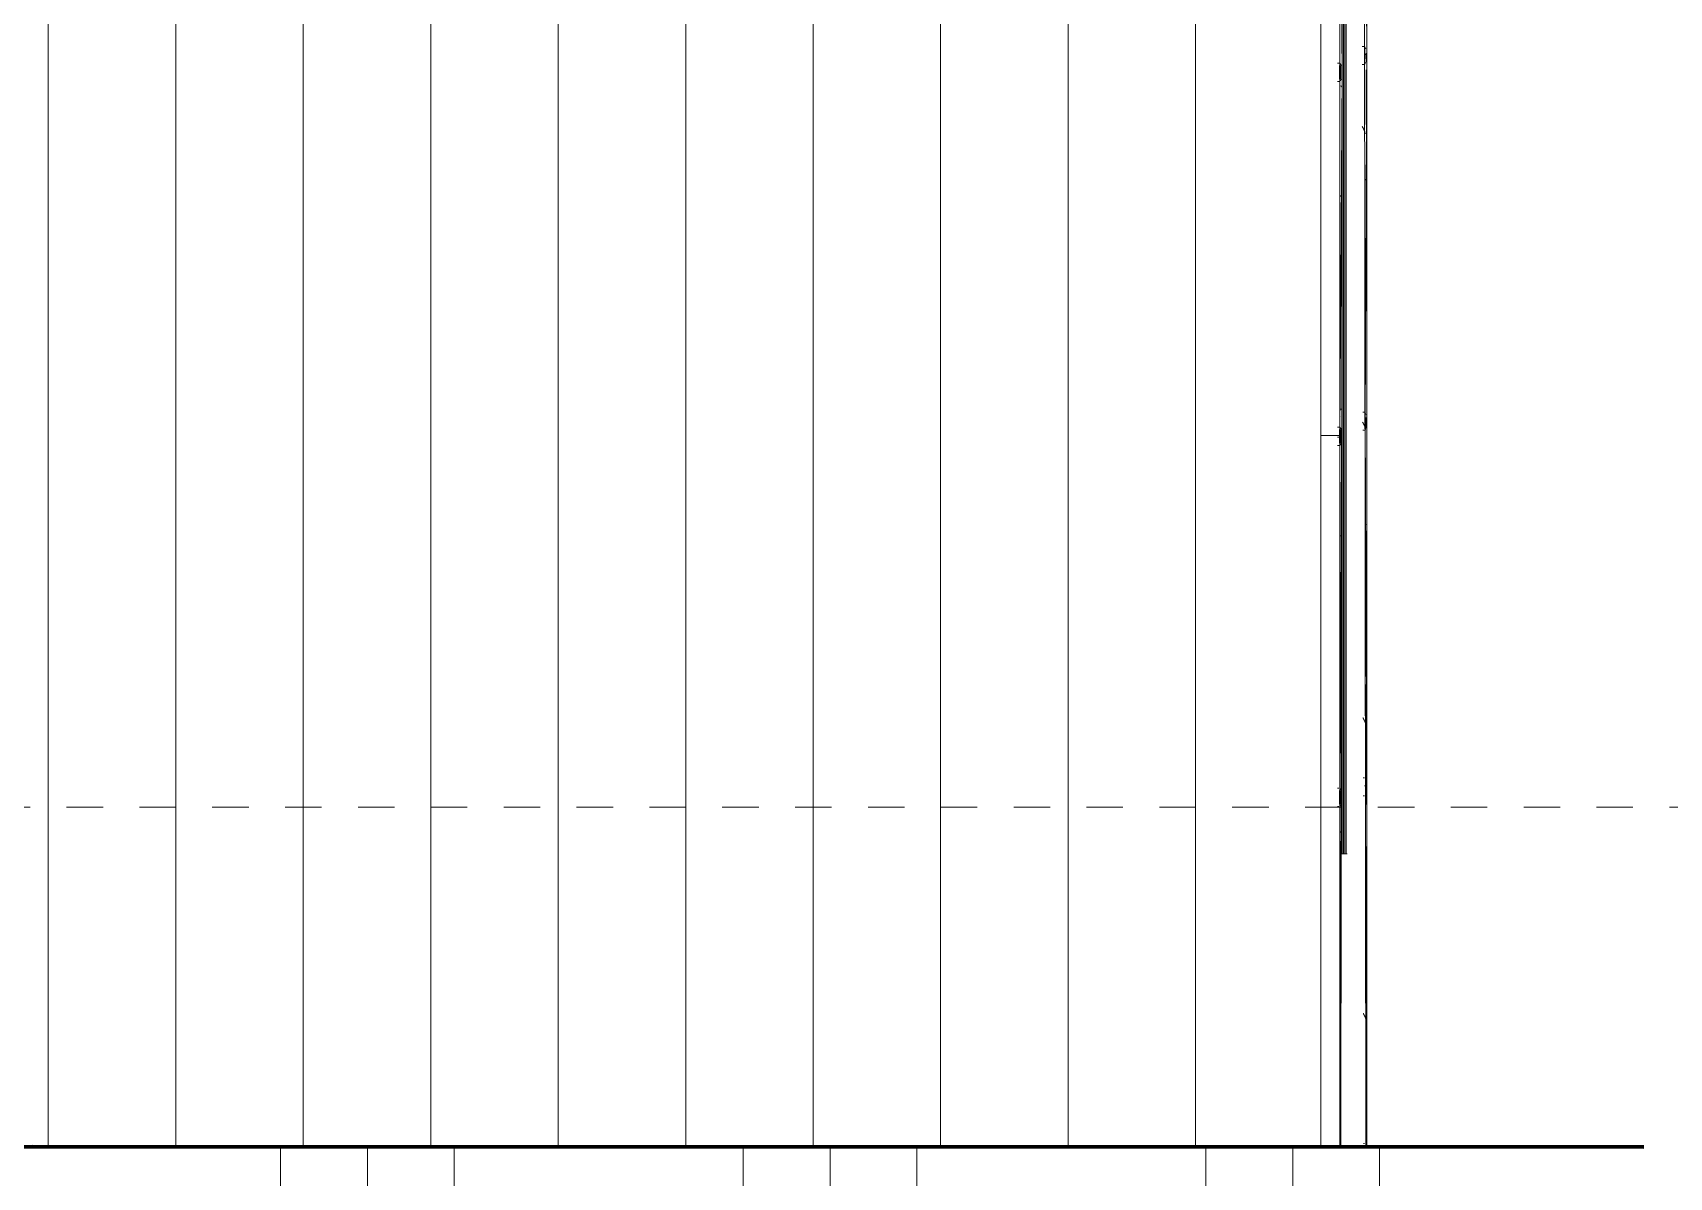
# Model space of a CAD drawing. Header units: metres. Extents: x 3 to 183, y -124 to 10.
# Drawn here: x 89.935 to 94.428, y 0.386 to 3.529 of the extents above; entities that cross this region are included whole.
import ezdxf

# ---------------------------------------------------------------- set-up
doc = ezdxf.new("R2010")
doc.units = ezdxf.units.M
doc.linetypes.add('Centre', pattern=[0.03175, 0.00635, -0.00475, 0.0159, -0.00475])
for name, color, linetype, lineweight in [('A-FLOR-LEVL', 7, 'Continuous', 9), ('A-GENM', 7, 'Continuous', 9), ('A-WALL-PATT', 7, 'Continuous', 9), ('C-TOPO', 7, 'Continuous', 9), ('I-WALL', 7, 'Continuous', 9)]:
    doc.layers.add(name, color=color, linetype=linetype, lineweight=lineweight)
pattern_1 = [(90, (-80.162, 0), (-0.00373, 2e-19), [])]

# ---------------------------------------------------------------- blocks, each defined once
blk = doc.blocks.new('YADRAN_LASQUEMAS_ARQ_MO_000_SITIO_rvt-2-Elevación 01')
at = {"layer": 'C-TOPO', "true_color": 0xaaaaaa}
h = blk.add_hatch(dxfattribs=at)
h.set_pattern_fill('FP_14', color=253, style=0, pattern_type=2)
h.set_pattern_definition([(0, (-92.979, 0), (0.635, 0.635), [0.635, -0.635]), (0, (-92.979, 0.2381), (0.635, 0.635), [0.635, -0.635]), (0, (-92.979, 0.47625), (0.635, 0.635), [0.635, -0.635]), (90, (-92.9, 0.5556), (-0.635, 0.635), [0.635, -0.635]), (90, (-92.661, 0.5556), (-0.635, 0.635), [0.635, -0.635]), (90, (-92.423, 0.5556), (-0.635, 0.635), [0.635, -0.635])])
h.paths.add_polyline_path([(-89.5906, -2.3606), (-89.5893, -2.3606), (-89.5893, 0.087), (-89.4755, 0.087), (-89.4755, -2.3606), (-89.2664, -2.3606), (-89.2664, 0.087), (-87.0184, 0.087), (-87.0184, -2.3606), (-79.4011, -2.3606), (-79.4011, 0.4698), (-83.824, 0.47), (-87.1437, 0.4631), (-88.9153, 0.4699), (-89.4755, 0.4672), (-89.5906, 0.4732), (-89.5906, -1.0573)])
at = {"layer": 'C-TOPO', "color": 253, "lineweight": 70, "true_color": 0xaaaaaa}
for p, q in [((-87.0184, 0.4626), (-83.824, 0.47)), ((-83.824, 0.47), (-79.4011, 0.4698))]:
    blk.add_line(p, q, dxfattribs=at)
at = {"layer": 'C-TOPO', "color": 253, "true_color": 0xaaaaaa}
blk.add_line((-79.4011, 0.4698), (-83.824, 0.47), dxfattribs=at)
blk = doc.blocks.new('FP_255-Elevación 01')
at = {"layer": 'A-GENM', "color": 8, "true_color": 0x808080}
blk.add_line((-80.2424, 1.4044), (-80.2385, 1.4044), dxfattribs=at)
at = {"layer": 'A-GENM', "color": 116, "true_color": 0x008040}
blk.add_line((-80.2316, 1.4107), (-80.2338, 1.4054), dxfattribs=at)
blk = doc.blocks.new('FP_256-Elevación 01')
at = {"layer": 'A-GENM', "color": 8, "true_color": 0x808080}
blk.add_line((-80.2385, 1.4544), (-80.2424, 1.4544), dxfattribs=at)
at = {"layer": 'A-GENM', "color": 116, "true_color": 0x008040}
blk.add_line((-80.2338, 1.4533), (-80.2316, 1.448), dxfattribs=at)
blk = doc.blocks.new('FP_257-Elevación 01')
at = {"layer": 'A-GENM', "color": 8, "true_color": 0x808080}
blk.add_line((-80.2424, 2.3958), (-80.2373, 2.3958), dxfattribs=at)
at = {"layer": 'A-GENM', "color": 116, "true_color": 0x008040}
blk.add_line((-80.2316, 2.4021), (-80.2338, 2.3968), dxfattribs=at)
blk = doc.blocks.new('FP_258-Elevación 01')
at = {"layer": 'A-GENM', "color": 8, "true_color": 0x808080}
blk.add_line((-80.2373, 2.4458), (-80.2424, 2.4458), dxfattribs=at)
at = {"layer": 'A-GENM', "color": 116, "true_color": 0x008040}
blk.add_line((-80.2338, 2.4447), (-80.2316, 2.4394), dxfattribs=at)
blk = doc.blocks.new('FP_259-Elevación 01')
at = {"layer": 'A-GENM', "color": 8, "true_color": 0x808080}
blk.add_line((-80.2424, 3.3955), (-80.2363, 3.3955), dxfattribs=at)
at = {"layer": 'A-GENM', "color": 116, "true_color": 0x008040}
blk.add_line((-80.2316, 3.4018), (-80.2338, 3.3965), dxfattribs=at)
blk = doc.blocks.new('FP_260-Elevación 01')
at = {"layer": 'A-GENM', "color": 8, "true_color": 0x808080}
blk.add_line((-80.2363, 3.4455), (-80.2424, 3.4455), dxfattribs=at)
at = {"layer": 'A-GENM', "color": 116, "true_color": 0x008040}
blk.add_line((-80.2338, 3.4444), (-80.2316, 3.4391), dxfattribs=at)
blk = doc.blocks.new('FP_261-Elevación 01')
at = {"layer": 'A-GENM', "color": 8, "true_color": 0x808080}
blk.add_line((-80.2357, 0.4698), (-80.232, 1.4294), dxfattribs=at)
blk = doc.blocks.new('FP_262-Elevación 01')
at = {"layer": 'A-GENM', "color": 116, "true_color": 0x008040}
for p, q in [((-80.2359, 1.3345), (-80.2339, 1.3343)), ((-80.2339, 1.3343), (-80.2316, 1.3325)), ((-80.2352, 1.0059), (-80.2329, 1.0041)), ((-80.2359, 0.677), (-80.2342, 0.6757))]:
    blk.add_line(p, q, dxfattribs=at)
blk = doc.blocks.new('FP_263-Elevación 01')
at = {"layer": 'A-GENM', "color": 8, "true_color": 0x808080}
blk.add_line((-80.232, 1.4294), (-80.2359, 2.4189), dxfattribs=at)
blk = doc.blocks.new('FP_264-Elevación 01')
at = {"layer": 'A-GENM', "color": 116, "true_color": 0x008040}
for p, q in [((-80.2346, 2.2944), (-80.2359, 2.2935)), ((-80.2333, 1.966), (-80.2356, 1.9642)), ((-80.2343, 1.6358), (-80.2359, 1.6356)), ((-80.232, 1.6375), (-80.2343, 1.6358))]:
    blk.add_line(p, q, dxfattribs=at)
blk = doc.blocks.new('FP_265-Elevación 01')
at = {"layer": 'A-GENM', "color": 8, "true_color": 0x808080}
blk.add_line((-80.2359, 2.4189), (-80.2296, 3.4203), dxfattribs=at)
blk = doc.blocks.new('FP_266-Elevación 01')
at = {"layer": 'A-GENM', "color": 116, "true_color": 0x008040}
for p, q in [((-80.2359, 3.3831), (-80.2314, 3.3822)), ((-80.2314, 3.3822), (-80.2291, 3.3795)), ((-80.2358, 3.0813), (-80.2333, 3.0808)), ((-80.2333, 3.0808), (-80.231, 3.0781)), ((-80.2352, 2.7794), (-80.2329, 2.7767)), ((-80.236, 2.4767), (-80.2348, 2.4753))]:
    blk.add_line(p, q, dxfattribs=at)
blk = doc.blocks.new('FP_267-Elevación 01')
at = {"layer": 'A-GENM', "color": 8, "true_color": 0x808080}
blk.add_line((-80.2296, 3.4203), (-80.2359, 4.4551), dxfattribs=at)
blk = doc.blocks.new('FP_291-Elevación 01')
at = {"layer": 'A-GENM', "color": 8, "true_color": 0x808080}
blk.add_line((-80.2359, 0.4698), (-80.2359, 4.4457), dxfattribs=at)
blk = doc.blocks.new('FP_292-Elevación 01')
at = {"layer": 'A-GENM', "color": 116, "true_color": 0x008040}
for p, q in [((-80.2314, 3.1922), (-80.2301, 3.1921)), ((-80.2301, 3.1921), (-80.2294, 3.192)), ((-80.2294, 3.192), (-80.2291, 3.1919)), ((-80.2333, 2.8438), (-80.2318, 2.8438)), ((-80.2318, 2.8438), (-80.2306, 2.8437)), ((-80.2306, 2.8437), (-80.2298, 2.8436)), ((-80.2298, 2.8436), (-80.2295, 2.8435)), ((-80.2354, 2.4955), (-80.2338, 2.4955)), ((-80.2338, 2.4955), (-80.2322, 2.4954)), ((-80.2322, 2.4954), (-80.231, 2.4954)), ((-80.231, 2.4954), (-80.2302, 2.4952)), ((-80.2302, 2.4952), (-80.2299, 2.4951)), ((-80.2342, 2.1471), (-80.2326, 2.1471)), ((-80.2326, 2.1471), (-80.2314, 2.147)), ((-80.2314, 2.147), (-80.2306, 2.1469)), ((-80.2306, 2.1469), (-80.2303, 2.1468)), ((-80.233, 1.7987), (-80.2318, 1.7986)), ((-80.2318, 1.7986), (-80.231, 1.7985)), ((-80.231, 1.7985), (-80.2308, 1.7984)), ((-80.2322, 1.4502), (-80.2315, 1.4501)), ((-80.2315, 1.4501), (-80.2312, 1.45)), ((-80.2339, 1.102), (-80.2327, 1.1019)), ((-80.2327, 1.1019), (-80.2319, 1.1018)), ((-80.2319, 1.1018), (-80.2316, 1.1016)), ((-80.2343, 0.7536), (-80.2331, 0.7535)), ((-80.2331, 0.7535), (-80.2323, 0.7534)), ((-80.2323, 0.7534), (-80.232, 0.7533))]:
    blk.add_line(p, q, dxfattribs=at)
blk = doc.blocks.new('FP_293-Elevación 01')
at = {"layer": 'A-GENM', "color": 8, "true_color": 0x808080}
blk.add_line((-80.2331, 0.4698), (-80.2282, 4.5475), dxfattribs=at)
blk = doc.blocks.new('FP_299-Elevación 01')
at = {"layer": 'A-GENM', "color": 8, "true_color": 0x808080}
blk.add_line((-80.1683, 0.4789), (-80.1707, 0.4789), dxfattribs=at)
blk = doc.blocks.new('FP_300-Elevación 01')
at = {"layer": 'A-GENM', "color": 8, "true_color": 0x808080}
blk.add_line((-80.1718, 1.4331), (-80.1683, 1.4331), dxfattribs=at)
blk = doc.blocks.new('FP_301-Elevación 01')
at = {"layer": 'A-GENM', "color": 8, "true_color": 0x808080}
blk.add_line((-80.1683, 1.4831), (-80.1718, 1.4831), dxfattribs=at)
blk = doc.blocks.new('FP_302-Elevación 01')
at = {"layer": 'A-GENM', "color": 8, "true_color": 0x808080}
blk.add_line((-80.1729, 2.4373), (-80.1683, 2.4373), dxfattribs=at)
at = {"layer": 'A-GENM', "color": 116, "true_color": 0x008040}
blk.add_line((-80.1645, 2.4437), (-80.1662, 2.4396), dxfattribs=at)
blk = doc.blocks.new('FP_303-Elevación 01')
at = {"layer": 'A-GENM', "color": 8, "true_color": 0x808080}
blk.add_line((-80.1683, 2.4873), (-80.1729, 2.4873), dxfattribs=at)
at = {"layer": 'A-GENM', "color": 116, "true_color": 0x008040}
blk.add_line((-80.1662, 2.4851), (-80.1645, 2.481), dxfattribs=at)
blk = doc.blocks.new('FP_304-Elevación 01')
at = {"layer": 'A-GENM', "color": 8, "true_color": 0x808080}
blk.add_line((-80.174, 3.4416), (-80.1683, 3.4416), dxfattribs=at)
at = {"layer": 'A-GENM', "color": 116, "true_color": 0x008040}
blk.add_line((-80.1645, 3.4479), (-80.1667, 3.4426), dxfattribs=at)
blk = doc.blocks.new('FP_305-Elevación 01')
at = {"layer": 'A-GENM', "color": 8, "true_color": 0x808080}
blk.add_line((-80.1683, 3.4916), (-80.174, 3.4916), dxfattribs=at)
at = {"layer": 'A-GENM', "color": 116, "true_color": 0x008040}
blk.add_line((-80.1667, 3.4905), (-80.1645, 3.4852), dxfattribs=at)
blk = doc.blocks.new('FP_311-Elevación 01')
at = {"layer": 'A-GENM', "color": 8, "true_color": 0x808080}
blk.add_line((-80.1617, 3.4684), (-80.1686, 4.4644), dxfattribs=at)
blk = doc.blocks.new('FP_312-Elevación 01')
at = {"layer": 'A-GENM', "color": 116, "true_color": 0x008040}
for p, q in [((-80.1619, 3.4476), (-80.1613, 3.4471)), ((-80.1613, 3.4471), (-80.1611, 3.4465)), ((-80.1669, 3.126), (-80.1654, 3.1257)), ((-80.1654, 3.1257), (-80.1642, 3.1254)), ((-80.1642, 3.1254), (-80.1633, 3.1249)), ((-80.1633, 3.1249), (-80.1628, 3.1244)), ((-80.1628, 3.1244), (-80.1626, 3.1238)), ((-80.1657, 2.8027), (-80.1648, 2.8022)), ((-80.1648, 2.8022), (-80.1642, 2.8017)), ((-80.1642, 2.8017), (-80.164, 2.8011)), ((-80.1663, 2.4795), (-80.1657, 2.479)), ((-80.1657, 2.479), (-80.1655, 2.4784))]:
    blk.add_line(p, q, dxfattribs=at)
blk = doc.blocks.new('FP_313-Elevación 01')
at = {"layer": 'A-GENM', "color": 8, "true_color": 0x808080}
blk.add_line((-80.1663, 2.4623), (-80.1617, 3.4684), dxfattribs=at)
blk = doc.blocks.new('FP_314-Elevación 01')
at = {"layer": 'A-GENM', "color": 116, "true_color": 0x008040}
for p, q in [((-80.1654, 2.1785), (-80.1658, 2.1783)), ((-80.1651, 2.1786), (-80.1654, 2.1785)), ((-80.1648, 2.1787), (-80.1651, 2.1786)), ((-80.1646, 2.1789), (-80.1648, 2.1787)), ((-80.1644, 2.1791), (-80.1646, 2.1789)), ((-80.1643, 2.1792), (-80.1644, 2.1791)), ((-80.1643, 2.1794), (-80.1643, 2.1792)), ((-80.1653, 1.8509), (-80.1658, 1.8508)), ((-80.1648, 1.851), (-80.1653, 1.8509)), ((-80.1644, 1.8511), (-80.1648, 1.851)), ((-80.164, 1.8512), (-80.1644, 1.8511)), ((-80.1636, 1.8514), (-80.164, 1.8512)), ((-80.1633, 1.8515), (-80.1636, 1.8514)), ((-80.1631, 1.8517), (-80.1633, 1.8515)), ((-80.1629, 1.8519), (-80.1631, 1.8517)), ((-80.1628, 1.852), (-80.1629, 1.8519)), ((-80.1628, 1.8522), (-80.1628, 1.852)), ((-80.1649, 1.5236), (-80.1655, 1.5235)), ((-80.1644, 1.5236), (-80.1649, 1.5236)), ((-80.1638, 1.5237), (-80.1644, 1.5236)), ((-80.1633, 1.5238), (-80.1638, 1.5237)), ((-80.1629, 1.5239), (-80.1633, 1.5238)), ((-80.1625, 1.524), (-80.1629, 1.5239)), ((-80.1621, 1.5242), (-80.1625, 1.524)), ((-80.1618, 1.5243), (-80.1621, 1.5242)), ((-80.1616, 1.5245), (-80.1618, 1.5243)), ((-80.1614, 1.5246), (-80.1616, 1.5245)), ((-80.1613, 1.5248), (-80.1614, 1.5246)), ((-80.1613, 1.525), (-80.1613, 1.5248))]:
    blk.add_line(p, q, dxfattribs=at)
blk = doc.blocks.new('FP_315-Elevación 01')
at = {"layer": 'A-GENM', "color": 8, "true_color": 0x808080}
blk.add_line((-80.1617, 1.4599), (-80.1663, 2.4623), dxfattribs=at)
blk = doc.blocks.new('FP_316-Elevación 01')
at = {"layer": 'A-GENM', "color": 116, "true_color": 0x008040}
for p, q in [((-80.1649, 1.252), (-80.1647, 1.2521)), ((-80.1647, 1.2521), (-80.1645, 1.2522)), ((-80.1645, 1.2522), (-80.1643, 1.2523)), ((-80.1643, 1.2523), (-80.1641, 1.2524)), ((-80.1641, 1.2524), (-80.1639, 1.2525)), ((-80.1639, 1.2525), (-80.1637, 1.2526)), ((-80.1637, 1.2526), (-80.1635, 1.2527)), ((-80.1635, 1.2527), (-80.1634, 1.2527)), ((-80.1634, 1.2527), (-80.1632, 1.2528)), ((-80.1632, 1.2528), (-80.163, 1.2529)), ((-80.163, 1.2529), (-80.1629, 1.253)), ((-80.1629, 1.253), (-80.1627, 1.2531)), ((-80.1627, 1.2531), (-80.1626, 1.2531)), ((-80.1626, 1.2531), (-80.1625, 1.2532)), ((-80.1625, 1.2532), (-80.1623, 1.2533)), ((-80.1623, 1.2533), (-80.1622, 1.2534)), ((-80.1622, 1.2534), (-80.1621, 1.2534)), ((-80.1621, 1.2534), (-80.162, 1.2535)), ((-80.162, 1.2535), (-80.1619, 1.2536)), ((-80.1619, 1.2536), (-80.1618, 1.2537)), ((-80.1618, 1.2537), (-80.1617, 1.2538)), ((-80.1618, 1.2537), (-80.1618, 1.2537)), ((-80.1617, 1.2538), (-80.1616, 1.2539)), ((-80.1616, 1.2539), (-80.1615, 1.254)), ((-80.1616, 1.2539), (-80.1616, 1.2539)), ((-80.1615, 1.2542), (-80.1615, 1.2543)), ((-80.1615, 1.2541), (-80.1615, 1.2542)), ((-80.1615, 1.254), (-80.1615, 1.2541)), ((-80.1615, 1.2541), (-80.1615, 1.2541)), ((-80.1645, 0.8565), (-80.1643, 0.8566)), ((-80.1643, 0.8566), (-80.1641, 0.8567)), ((-80.1641, 0.8567), (-80.164, 0.8568)), ((-80.164, 0.8568), (-80.1638, 0.8568)), ((-80.1638, 0.8568), (-80.1637, 0.8569)), ((-80.1637, 0.8569), (-80.1635, 0.857)), ((-80.1635, 0.857), (-80.1634, 0.8571)), ((-80.1634, 0.8571), (-80.1633, 0.8572)), ((-80.1633, 0.8572), (-80.1632, 0.8572)), ((-80.1632, 0.8572), (-80.1631, 0.8573)), ((-80.1631, 0.8573), (-80.163, 0.8574)), ((-80.163, 0.8574), (-80.1629, 0.8574)), ((-80.1629, 0.8574), (-80.1628, 0.8575)), ((-80.1628, 0.8575), (-80.1627, 0.8576)), ((-80.1627, 0.8576), (-80.1626, 0.8577)), ((-80.1626, 0.8577), (-80.1625, 0.8578)), ((-80.1626, 0.8577), (-80.1626, 0.8577)), ((-80.1625, 0.8578), (-80.1625, 0.8579)), ((-80.1625, 0.8579), (-80.1624, 0.8579)), ((-80.1624, 0.858), (-80.1624, 0.8581)), ((-80.1624, 0.8581), (-80.1624, 0.8581)), ((-80.1624, 0.8579), (-80.1624, 0.858))]:
    blk.add_line(p, q, dxfattribs=at)
blk = doc.blocks.new('FP_317-Elevación 01')
at = {"layer": 'A-GENM', "color": 8, "true_color": 0x808080}
blk.add_line((-80.1641, 0.4698), (-80.1617, 1.4599), dxfattribs=at)
blk = doc.blocks.new('FP_318-Elevación 01')
at = {"layer": 'A-GENM', "color": 8, "true_color": 0x808080}
blk.add_line((-80.1641, 0.4698), (-80.1696, 5.3476), dxfattribs=at)
blk = doc.blocks.new('FP_319-Elevación 01')
at = {"layer": 'A-GENM', "color": 116, "true_color": 0x008040}
for p, q in [((-80.174, 3.2711), (-80.1741, 3.2714)), ((-80.1738, 3.2709), (-80.174, 3.2711)), ((-80.1737, 3.2706), (-80.1738, 3.2709)), ((-80.1735, 3.2704), (-80.1737, 3.2706)), ((-80.1734, 3.2701), (-80.1735, 3.2704)), ((-80.1732, 3.2699), (-80.1734, 3.2701)), ((-80.1731, 3.2696), (-80.1732, 3.2699)), ((-80.173, 3.2693), (-80.1731, 3.2696)), ((-80.1728, 3.2691), (-80.173, 3.2693)), ((-80.1727, 3.2688), (-80.1728, 3.2691)), ((-80.1725, 3.2686), (-80.1727, 3.2688)), ((-80.1724, 3.2683), (-80.1725, 3.2686)), ((-80.1722, 3.2681), (-80.1724, 3.2683)), ((-80.1721, 3.2678), (-80.1722, 3.2681)), ((-80.172, 3.2676), (-80.1721, 3.2678)), ((-80.1718, 3.2673), (-80.172, 3.2676)), ((-80.1717, 3.2671), (-80.1718, 3.2673)), ((-80.1716, 3.2668), (-80.1717, 3.2671)), ((-80.1714, 3.2666), (-80.1716, 3.2668)), ((-80.1713, 3.2663), (-80.1714, 3.2666)), ((-80.1711, 3.2661), (-80.1713, 3.2663)), ((-80.171, 3.2658), (-80.1711, 3.2661)), ((-80.1709, 3.2656), (-80.171, 3.2658)), ((-80.1708, 3.2653), (-80.1709, 3.2656)), ((-80.1706, 3.2651), (-80.1708, 3.2653)), ((-80.1705, 3.2648), (-80.1706, 3.2651)), ((-80.1704, 3.2646), (-80.1705, 3.2648)), ((-80.1702, 3.2643), (-80.1704, 3.2646)), ((-80.1701, 3.2641), (-80.1702, 3.2643)), ((-80.17, 3.2638), (-80.1701, 3.2641)), ((-80.1699, 3.2636), (-80.17, 3.2638)), ((-80.1698, 3.2634), (-80.1699, 3.2636)), ((-80.1696, 3.2631), (-80.1698, 3.2634)), ((-80.1695, 3.2629), (-80.1696, 3.2631)), ((-80.1694, 3.2626), (-80.1695, 3.2629)), ((-80.1693, 3.2624), (-80.1694, 3.2626)), ((-80.1692, 3.2621), (-80.1693, 3.2624)), ((-80.1691, 3.2619), (-80.1692, 3.2621)), ((-80.169, 3.2616), (-80.1691, 3.2619)), ((-80.1689, 3.2614), (-80.169, 3.2616)), ((-80.1688, 3.2611), (-80.1689, 3.2614)), ((-80.1686, 3.2609), (-80.1688, 3.2611)), ((-80.1686, 3.2607), (-80.1686, 3.2609)), ((-80.1685, 3.2604), (-80.1686, 3.2607)), ((-80.1684, 3.2602), (-80.1685, 3.2604)), ((-80.1683, 3.2599), (-80.1684, 3.2602)), ((-80.1682, 3.2597), (-80.1683, 3.2599)), ((-80.1681, 3.2594), (-80.1682, 3.2597)), ((-80.168, 3.2592), (-80.1681, 3.2594)), ((-80.1679, 3.2589), (-80.168, 3.2592)), ((-80.1678, 3.2587), (-80.1679, 3.2589)), ((-80.1677, 3.2585), (-80.1678, 3.2587)), ((-80.1677, 3.2582), (-80.1677, 3.2585)), ((-80.1676, 3.258), (-80.1677, 3.2582)), ((-80.1675, 3.2577), (-80.1676, 3.258)), ((-80.1674, 3.2575), (-80.1675, 3.2577)), ((-80.1674, 3.2572), (-80.1674, 3.2575)), ((-80.1673, 3.257), (-80.1674, 3.2572)), ((-80.1672, 3.2568), (-80.1673, 3.257)), ((-80.1672, 3.2565), (-80.1672, 3.2568)), ((-80.1671, 3.2563), (-80.1672, 3.2565)), ((-80.1671, 3.256), (-80.1671, 3.2563)), ((-80.167, 3.2558), (-80.1671, 3.256)), ((-80.167, 3.2556), (-80.167, 3.2558)), ((-80.1669, 3.2553), (-80.167, 3.2556)), ((-80.1669, 3.2551), (-80.1669, 3.2553)), ((-80.1668, 3.2548), (-80.1669, 3.2551)), ((-80.1668, 3.2546), (-80.1668, 3.2548)), ((-80.1667, 3.2544), (-80.1668, 3.2546)), ((-80.1667, 3.2541), (-80.1667, 3.2544)), ((-80.1667, 3.2539), (-80.1667, 3.2541)), ((-80.1666, 3.2536), (-80.1667, 3.2539)), ((-80.1666, 3.2534), (-80.1666, 3.2536)), ((-80.1666, 3.2532), (-80.1666, 3.2534)), ((-80.1666, 3.2529), (-80.1666, 3.2532)), ((-80.1665, 3.2527), (-80.1666, 3.2529)), ((-80.1665, 3.2524), (-80.1665, 3.2527)), ((-80.1665, 3.2522), (-80.1665, 3.2524)), ((-80.1665, 3.2519), (-80.1665, 3.2522)), ((-80.1665, 3.2517), (-80.1665, 3.2519)), ((-80.1665, 3.2515), (-80.1665, 3.2517)), ((-80.1665, 3.2512), (-80.1665, 3.2515)), ((-80.1731, 2.4593), (-80.1732, 2.4595)), ((-80.1729, 2.459), (-80.1731, 2.4593)), ((-80.1728, 2.4588), (-80.1729, 2.459)), ((-80.1726, 2.4585), (-80.1728, 2.4588)), ((-80.1725, 2.4583), (-80.1726, 2.4585)), ((-80.1723, 2.458), (-80.1725, 2.4583)), ((-80.1722, 2.4577), (-80.1723, 2.458)), ((-80.172, 2.4575), (-80.1722, 2.4577)), ((-80.1719, 2.4572), (-80.172, 2.4575)), ((-80.1718, 2.457), (-80.1719, 2.4572)), ((-80.1716, 2.4567), (-80.1718, 2.457)), ((-80.1715, 2.4565), (-80.1716, 2.4567)), ((-80.1713, 2.4562), (-80.1715, 2.4565)), ((-80.1712, 2.456), (-80.1713, 2.4562)), ((-80.1711, 2.4557), (-80.1712, 2.456)), ((-80.1709, 2.4555), (-80.1711, 2.4557)), ((-80.1708, 2.4552), (-80.1709, 2.4555)), ((-80.1706, 2.455), (-80.1708, 2.4552)), ((-80.1705, 2.4547), (-80.1706, 2.455)), ((-80.1704, 2.4545), (-80.1705, 2.4547)), ((-80.1702, 2.4542), (-80.1704, 2.4545)), ((-80.1701, 2.454), (-80.1702, 2.4542)), ((-80.17, 2.4537), (-80.1701, 2.454)), ((-80.1698, 2.4535), (-80.17, 2.4537)), ((-80.1697, 2.4532), (-80.1698, 2.4535)), ((-80.1696, 2.453), (-80.1697, 2.4532)), ((-80.1695, 2.4527), (-80.1696, 2.453)), ((-80.1693, 2.4525), (-80.1695, 2.4527)), ((-80.1692, 2.4522), (-80.1693, 2.4525)), ((-80.1691, 2.452), (-80.1692, 2.4522)), ((-80.169, 2.4517), (-80.1691, 2.452)), ((-80.1688, 2.4515), (-80.169, 2.4517)), ((-80.1687, 2.4513), (-80.1688, 2.4515)), ((-80.1686, 2.451), (-80.1687, 2.4513)), ((-80.1685, 2.4508), (-80.1686, 2.451)), ((-80.1684, 2.4505), (-80.1685, 2.4508)), ((-80.1683, 2.4503), (-80.1684, 2.4505)), ((-80.1682, 2.45), (-80.1683, 2.4503)), ((-80.1681, 2.4498), (-80.1682, 2.45)), ((-80.1679, 2.4495), (-80.1681, 2.4498)), ((-80.1678, 2.4493), (-80.1679, 2.4495)), ((-80.1677, 2.449), (-80.1678, 2.4493)), ((-80.1676, 2.4488), (-80.1677, 2.449)), ((-80.1675, 2.4486), (-80.1676, 2.4488)), ((-80.1674, 2.4483), (-80.1675, 2.4486)), ((-80.1674, 2.4481), (-80.1674, 2.4483)), ((-80.1673, 2.4478), (-80.1674, 2.4481)), ((-80.1672, 2.4476), (-80.1673, 2.4478)), ((-80.1671, 2.4473), (-80.1672, 2.4476)), ((-80.167, 2.4471), (-80.1671, 2.4473)), ((-80.1669, 2.4469), (-80.167, 2.4471)), ((-80.1668, 2.4466), (-80.1669, 2.4469)), ((-80.1668, 2.4464), (-80.1668, 2.4466)), ((-80.1667, 2.4461), (-80.1668, 2.4464)), ((-80.1666, 2.4459), (-80.1667, 2.4461)), ((-80.1665, 2.4456), (-80.1666, 2.4459)), ((-80.1665, 2.4454), (-80.1665, 2.4456)), ((-80.1664, 2.4452), (-80.1665, 2.4454)), ((-80.1663, 2.4449), (-80.1664, 2.4452)), ((-80.1663, 2.4447), (-80.1663, 2.4449)), ((-80.1662, 2.4444), (-80.1663, 2.4447)), ((-80.1662, 2.4442), (-80.1662, 2.4444)), ((-80.1661, 2.4439), (-80.1662, 2.4442)), ((-80.166, 2.4437), (-80.1661, 2.4439)), ((-80.166, 2.4435), (-80.166, 2.4437)), ((-80.166, 2.4432), (-80.166, 2.4435)), ((-80.1659, 2.443), (-80.166, 2.4432)), ((-80.1659, 2.4427), (-80.1659, 2.443)), ((-80.1658, 2.4425), (-80.1659, 2.4427)), ((-80.1658, 2.4423), (-80.1658, 2.4425)), ((-80.1658, 2.442), (-80.1658, 2.4423)), ((-80.1657, 2.4418), (-80.1658, 2.442)), ((-80.1657, 2.4415), (-80.1657, 2.4418)), ((-80.1657, 2.4413), (-80.1657, 2.4415)), ((-80.1657, 2.4411), (-80.1657, 2.4413)), ((-80.1656, 2.4408), (-80.1657, 2.4411)), ((-80.1656, 2.4406), (-80.1656, 2.4408)), ((-80.1656, 2.4403), (-80.1656, 2.4406)), ((-80.1656, 2.4401), (-80.1656, 2.4403)), ((-80.1656, 2.4399), (-80.1656, 2.4401)), ((-80.1656, 2.4396), (-80.1656, 2.4399)), ((-80.1656, 2.4394), (-80.1656, 2.4396)), ((-80.1721, 1.6474), (-80.1723, 1.6477)), ((-80.172, 1.6472), (-80.1721, 1.6474)), ((-80.1719, 1.6469), (-80.172, 1.6472)), ((-80.1717, 1.6467), (-80.1719, 1.6469)), ((-80.1716, 1.6464), (-80.1717, 1.6467)), ((-80.1714, 1.6461), (-80.1716, 1.6464)), ((-80.1713, 1.6459), (-80.1714, 1.6461)), ((-80.1711, 1.6456), (-80.1713, 1.6459)), ((-80.171, 1.6454), (-80.1711, 1.6456)), ((-80.1709, 1.6451), (-80.171, 1.6454)), ((-80.1707, 1.6449), (-80.1709, 1.6451)), ((-80.1706, 1.6446), (-80.1707, 1.6449)), ((-80.1704, 1.6444), (-80.1706, 1.6446)), ((-80.1703, 1.6441), (-80.1704, 1.6444)), ((-80.1701, 1.6439), (-80.1703, 1.6441)), ((-80.17, 1.6436), (-80.1701, 1.6439)), ((-80.1699, 1.6434), (-80.17, 1.6436)), ((-80.1697, 1.6431), (-80.1699, 1.6434)), ((-80.1696, 1.6429), (-80.1697, 1.6431)), ((-80.1695, 1.6426), (-80.1696, 1.6429)), ((-80.1693, 1.6424), (-80.1695, 1.6426)), ((-80.1692, 1.6421), (-80.1693, 1.6424)), ((-80.1691, 1.6419), (-80.1692, 1.6421)), ((-80.1689, 1.6416), (-80.1691, 1.6419)), ((-80.1688, 1.6414), (-80.1689, 1.6416)), ((-80.1687, 1.6411), (-80.1688, 1.6414)), ((-80.1686, 1.6409), (-80.1687, 1.6411)), ((-80.1684, 1.6406), (-80.1686, 1.6409)), ((-80.1683, 1.6404), (-80.1684, 1.6406)), ((-80.1682, 1.6401), (-80.1683, 1.6404)), ((-80.1681, 1.6399), (-80.1682, 1.6401)), ((-80.1679, 1.6396), (-80.1681, 1.6399)), ((-80.1678, 1.6394), (-80.1679, 1.6396)), ((-80.1677, 1.6392), (-80.1678, 1.6394)), ((-80.1676, 1.6389), (-80.1677, 1.6392)), ((-80.1675, 1.6387), (-80.1676, 1.6389)), ((-80.1674, 1.6384), (-80.1675, 1.6387)), ((-80.1673, 1.6382), (-80.1674, 1.6384)), ((-80.1671, 1.6379), (-80.1673, 1.6382)), ((-80.167, 1.6377), (-80.1671, 1.6379)), ((-80.1669, 1.6374), (-80.167, 1.6377)), ((-80.1668, 1.6372), (-80.1669, 1.6374)), ((-80.1667, 1.6369), (-80.1668, 1.6372)), ((-80.1666, 1.6367), (-80.1667, 1.6369)), ((-80.1665, 1.6365), (-80.1666, 1.6367)), ((-80.1664, 1.6362), (-80.1665, 1.6365)), ((-80.1663, 1.636), (-80.1664, 1.6362)), ((-80.1663, 1.6357), (-80.1663, 1.636)), ((-80.1662, 1.6355), (-80.1663, 1.6357)), ((-80.1661, 1.6352), (-80.1662, 1.6355)), ((-80.166, 1.635), (-80.1661, 1.6352)), ((-80.1659, 1.6348), (-80.166, 1.635)), ((-80.1658, 1.6345), (-80.1659, 1.6348)), ((-80.1658, 1.6343), (-80.1658, 1.6345)), ((-80.1657, 1.634), (-80.1658, 1.6343)), ((-80.1656, 1.6338), (-80.1657, 1.634)), ((-80.1656, 1.6335), (-80.1656, 1.6338)), ((-80.1655, 1.6333), (-80.1656, 1.6335)), ((-80.1654, 1.6331), (-80.1655, 1.6333)), ((-80.1654, 1.6328), (-80.1654, 1.6331)), ((-80.1653, 1.6326), (-80.1654, 1.6328)), ((-80.1652, 1.6323), (-80.1653, 1.6326)), ((-80.1652, 1.6321), (-80.1652, 1.6323)), ((-80.1651, 1.6319), (-80.1652, 1.6321)), ((-80.1651, 1.6316), (-80.1651, 1.6319)), ((-80.165, 1.6314), (-80.1651, 1.6316)), ((-80.165, 1.6311), (-80.165, 1.6314)), ((-80.165, 1.6309), (-80.165, 1.6311)), ((-80.1649, 1.6307), (-80.165, 1.6309)), ((-80.1649, 1.6304), (-80.1649, 1.6307)), ((-80.1648, 1.6302), (-80.1649, 1.6304)), ((-80.1648, 1.6299), (-80.1648, 1.6302)), ((-80.1648, 1.6297), (-80.1648, 1.6299)), ((-80.1648, 1.6294), (-80.1648, 1.6297)), ((-80.1647, 1.6292), (-80.1648, 1.6294)), ((-80.1647, 1.629), (-80.1647, 1.6292)), ((-80.1647, 1.6287), (-80.1647, 1.629)), ((-80.1647, 1.6285), (-80.1647, 1.6287)), ((-80.1647, 1.6282), (-80.1647, 1.6285)), ((-80.1647, 1.628), (-80.1647, 1.6282)), ((-80.1647, 1.6278), (-80.1647, 1.628)), ((-80.1647, 1.6275), (-80.1647, 1.6278)), ((-80.1712, 0.8356), (-80.1714, 0.8358)), ((-80.1711, 0.8353), (-80.1712, 0.8356)), ((-80.1709, 0.8351), (-80.1711, 0.8353)), ((-80.1708, 0.8348), (-80.1709, 0.8351)), ((-80.1707, 0.8346), (-80.1708, 0.8348)), ((-80.1705, 0.8343), (-80.1707, 0.8346)), ((-80.1704, 0.834), (-80.1705, 0.8343)), ((-80.1702, 0.8338), (-80.1704, 0.834)), ((-80.1701, 0.8335), (-80.1702, 0.8338)), ((-80.1699, 0.8333), (-80.1701, 0.8335)), ((-80.1698, 0.833), (-80.1699, 0.8333)), ((-80.1697, 0.8328), (-80.1698, 0.833)), ((-80.1695, 0.8325), (-80.1697, 0.8328)), ((-80.1694, 0.8323), (-80.1695, 0.8325)), ((-80.1692, 0.832), (-80.1694, 0.8323)), ((-80.1691, 0.8318), (-80.1692, 0.832)), ((-80.169, 0.8315), (-80.1691, 0.8318)), ((-80.1688, 0.8313), (-80.169, 0.8315)), ((-80.1687, 0.831), (-80.1688, 0.8313)), ((-80.1686, 0.8308), (-80.1687, 0.831)), ((-80.1684, 0.8305), (-80.1686, 0.8308)), ((-80.1683, 0.8303), (-80.1684, 0.8305)), ((-80.1682, 0.83), (-80.1683, 0.8303)), ((-80.168, 0.8298), (-80.1682, 0.83)), ((-80.1679, 0.8295), (-80.168, 0.8298)), ((-80.1678, 0.8293), (-80.1679, 0.8295)), ((-80.1676, 0.829), (-80.1678, 0.8293)), ((-80.1675, 0.8288), (-80.1676, 0.829)), ((-80.1674, 0.8285), (-80.1675, 0.8288)), ((-80.1673, 0.8283), (-80.1674, 0.8285)), ((-80.1671, 0.828), (-80.1673, 0.8283)), ((-80.167, 0.8278), (-80.1671, 0.828)), ((-80.1669, 0.8276), (-80.167, 0.8278)), ((-80.1668, 0.8273), (-80.1669, 0.8276)), ((-80.1667, 0.8271), (-80.1668, 0.8273)), ((-80.1666, 0.8268), (-80.1667, 0.8271)), ((-80.1665, 0.8266), (-80.1666, 0.8268)), ((-80.1663, 0.8263), (-80.1665, 0.8266)), ((-80.1662, 0.8261), (-80.1663, 0.8263)), ((-80.1661, 0.8258), (-80.1662, 0.8261)), ((-80.166, 0.8256), (-80.1661, 0.8258)), ((-80.1659, 0.8253), (-80.166, 0.8256)), ((-80.1658, 0.8251), (-80.1659, 0.8253)), ((-80.1657, 0.8249), (-80.1658, 0.8251)), ((-80.1656, 0.8246), (-80.1657, 0.8249)), ((-80.1655, 0.8244), (-80.1656, 0.8246)), ((-80.1654, 0.8241), (-80.1655, 0.8244)), ((-80.1654, 0.8239), (-80.1654, 0.8241)), ((-80.1653, 0.8236), (-80.1654, 0.8239)), ((-80.1652, 0.8234), (-80.1653, 0.8236)), ((-80.1651, 0.8232), (-80.1652, 0.8234)), ((-80.165, 0.8229), (-80.1651, 0.8232)), ((-80.1649, 0.8227), (-80.165, 0.8229)), ((-80.1649, 0.8224), (-80.1649, 0.8227)), ((-80.1648, 0.8222), (-80.1649, 0.8224)), ((-80.1647, 0.8219), (-80.1648, 0.8222)), ((-80.1646, 0.8217), (-80.1647, 0.8219)), ((-80.1646, 0.8215), (-80.1646, 0.8217)), ((-80.1645, 0.8212), (-80.1646, 0.8215)), ((-80.1644, 0.821), (-80.1645, 0.8212)), ((-80.1644, 0.8207), (-80.1644, 0.821)), ((-80.1643, 0.8205), (-80.1644, 0.8207)), ((-80.1643, 0.8202), (-80.1643, 0.8205)), ((-80.1642, 0.82), (-80.1643, 0.8202)), ((-80.1642, 0.8198), (-80.1642, 0.82)), ((-80.1641, 0.8195), (-80.1642, 0.8198)), ((-80.1641, 0.8193), (-80.1641, 0.8195)), ((-80.164, 0.819), (-80.1641, 0.8193)), ((-80.164, 0.8188), (-80.164, 0.819)), ((-80.164, 0.8186), (-80.164, 0.8188)), ((-80.1639, 0.8183), (-80.164, 0.8186)), ((-80.1639, 0.8181), (-80.1639, 0.8183)), ((-80.1639, 0.8178), (-80.1639, 0.8181)), ((-80.1639, 0.8176), (-80.1639, 0.8178)), ((-80.1638, 0.8174), (-80.1639, 0.8176)), ((-80.1638, 0.8171), (-80.1638, 0.8174)), ((-80.1638, 0.8169), (-80.1638, 0.8171)), ((-80.1638, 0.8166), (-80.1638, 0.8169)), ((-80.1638, 0.8164), (-80.1638, 0.8166)), ((-80.1638, 0.8162), (-80.1638, 0.8164)), ((-80.1638, 0.8159), (-80.1638, 0.8162)), ((-80.1638, 0.8157), (-80.1638, 0.8159))]:
    blk.add_line(p, q, dxfattribs=at)
blk = doc.blocks.new('FP_320-Elevación 01')
at = {"layer": 'A-GENM', "color": 8, "true_color": 0x808080}
blk.add_line((-80.1617, 0.4698), (-80.1617, 5.4522), dxfattribs=at)
blk = doc.blocks.new('M_Cercha-Bodega - M_Cercha-Bodega-V254-Elevación 01')
at = {"layer": 'A-GENM', "true_color": 0x008040}
h = blk.add_hatch(dxfattribs=at)
h.set_pattern_fill('FP_58', color=116, style=0, pattern_type=2)
h.set_pattern_definition([(90.064, (-80.214, 0.04262), (-0.34998, -9e-07), [])])
h.paths.add_polyline_path([(-80.171, 0.4698), (-80.1755, 4.4471), (-80.2012, 4.4459), (-80.2189, 4.2714), (-80.2155, 1.2738), (-80.2322, 1.2738), (-80.2323, 0.4698), (-80.1753, 0.4698)])
h.paths.add_polyline_path([(-80.198, 4.4771), (-80.1754, 4.4771), (-80.176, 4.694), (-80.1975, 4.4817)])
h.paths.add_polyline_path([(-80.176, 4.8026), (-80.1758, 4.8031), (-80.1767, 4.8482), (-80.1763, 4.8026)])
h = blk.add_hatch(dxfattribs=at)
h.set_pattern_fill('FP_49', color=116, style=0, pattern_type=2)
h.set_pattern_definition([(90, (-80.286, 0), (-0.34998, 2e-17), [])])
h.paths.add_polyline_path([(-80.2427, 0.4698), (-80.2427, 2.4163), (-80.2878, 2.4163), (-80.2878, 0.4698), (-80.2528, 0.4698)])
h.paths.add_polyline_path([(-80.2878, 2.4276), (-80.2427, 2.4276), (-80.2427, 4.4457), (-80.2866, 4.4457), (-80.2877, 4.2183), (-80.2878, 2.6897), (-80.2878, 2.4453)])
h = blk.add_hatch(dxfattribs=at)
h.set_pattern_fill('FP_56', color=116, style=0, pattern_type=2)
h.set_pattern_definition(pattern_1)
h.paths.add_polyline_path([(-80.1641, 0.4698), (-80.1624, 1.6027), (-80.1658, 2.5717), (-80.1624, 3.5673), (-80.1624, 3.4128), (-80.1662, 2.3347), (-80.1625, 1.3049), (-80.1641, 0.4698)])
h = blk.add_hatch(dxfattribs=at)
h.set_pattern_fill('FP_36', color=116, style=0, pattern_type=2)
h.set_pattern_definition(pattern_1)
h.paths.add_polyline_path([(-80.2357, 0.4698), (-80.2325, 1.5552), (-80.2352, 2.5267), (-80.2301, 3.5109), (-80.2303, 3.3805), (-80.236, 2.3582), (-80.233, 1.2828), (-80.2358, 0.4698)])
h = blk.add_hatch(dxfattribs=at)
h.set_pattern_fill('FP_36', color=116, style=0, pattern_type=2)
h.set_pattern_definition(pattern_1)
h.paths.add_polyline_path([(-80.1641, 3.4479), (-80.1622, 3.4479), (-80.1632, 3.4852), (-80.1675, 3.4852), (-80.1663, 3.4479), (-80.1641, 3.4479)])
h = blk.add_hatch(dxfattribs=at)
h.set_pattern_fill('FP_36', color=116, style=0, pattern_type=2)
h.set_pattern_definition(pattern_1)
h.paths.add_polyline_path([(-80.2359, 3.4018), (-80.2301, 3.4018), (-80.231, 3.4391), (-80.2359, 3.4391), (-80.2359, 3.4202)])
h = blk.add_hatch(dxfattribs=at)
h.set_pattern_fill('FP_36', color=116, style=0, pattern_type=2)
h.set_pattern_definition(pattern_1)
h.paths.add_polyline_path([(-80.1621, 2.4437), (-80.1631, 2.481), (-80.1662, 2.481), (-80.1653, 2.4437), (-80.1622, 2.4437)])
h = blk.add_hatch(dxfattribs=at)
h.set_pattern_fill('FP_38', color=116, style=0, pattern_type=2)
h.set_pattern_definition([(89.64, (-80.28, 3.417), (-0.34998, -1e-06), [])])
h.paths.add_polyline_path([(-80.2427, 2.4233), (-80.2427, 2.4276), (-80.2878, 2.4276), (-80.2878, 2.4233), (-80.2528, 2.4233)])
h = blk.add_hatch(dxfattribs=at)
h.set_pattern_fill('FP_36', color=116, style=0, pattern_type=2)
h.set_pattern_definition(pattern_1)
h.paths.add_polyline_path([(-80.2312, 2.4021), (-80.232, 2.4394), (-80.2357, 2.4394), (-80.2351, 2.4021), (-80.2313, 2.4021)])
h = blk.add_hatch(dxfattribs=at)
h.set_pattern_fill('FP_37', color=116, style=0, pattern_type=2)
h.set_pattern_definition([(90.225, (-80.27, -1.78), (-0.349983, 6e-06), [])])
h.paths.add_polyline_path([(-80.2427, 2.4163), (-80.2427, 2.4233), (-80.2878, 2.4233), (-80.2878, 2.4163), (-80.2528, 2.4163)])
h = blk.add_hatch(dxfattribs=at)
h.set_pattern_fill('FP_36', color=116, style=0, pattern_type=2)
h.set_pattern_definition(pattern_1)
h.paths.add_polyline_path([(-80.2343, 1.4107), (-80.2325, 1.4107), (-80.2334, 1.448), (-80.2359, 1.448), (-80.2351, 1.4107), (-80.2343, 1.4107)])
at = {"layer": 'A-GENM', "color": 8, "true_color": 0x808080}
for p, q in [((-80.1677, 3.4479), (-80.1677, 3.4852)), ((-80.1619, 3.4852), (-80.1619, 3.4479)), ((-80.2361, 3.4018), (-80.2361, 3.4391)), ((-80.2298, 3.4391), (-80.2298, 3.4018)), ((-80.1666, 2.4437), (-80.1666, 2.481)), ((-80.1619, 2.481), (-80.1619, 2.4437)), ((-80.2361, 2.4021), (-80.2361, 2.4394)), ((-80.231, 2.4394), (-80.231, 2.4021)), ((-80.2427, 2.4233), (-80.288, 2.4233)), ((-80.2361, 1.4107), (-80.2361, 1.448)), ((-80.2322, 1.448), (-80.2322, 1.4107)), ((-80.1654, 1.4394), (-80.1654, 1.4767)), ((-80.1619, 1.4767), (-80.1619, 1.4394)), ((-80.1643, 0.4698), (-80.1643, 0.4725)), ((-80.1619, 0.4725), (-80.1619, 0.4698))]:
    blk.add_line(p, q, dxfattribs=at)
for points, knots in [([(-80.1617, 3.4684), (-80.1617, 3.4684), (-80.1618, 3.4685), (-80.1622, 3.4686), (-80.1625, 3.4687), (-80.163, 3.4688), (-80.1637, 3.4688), (-80.1648, 3.4689), (-80.1663, 3.469), (-80.1674, 3.469), (-80.168, 3.469)], [0, 0, 0, 0, 0.166667, 0.25, 0.333333, 0.416667, 0.5, 0.666667, 0.833333, 1, 1, 1, 1]), ([(-80.2363, 2.4226), (-80.2363, 2.4227), (-80.2365, 2.4228), (-80.237, 2.4229), (-80.2376, 2.423), (-80.2384, 2.4231), (-80.2395, 2.4232), (-80.2411, 2.4233), (-80.2422, 2.4233), (-80.2427, 2.4233)], [0, 0, 0, 0, 0.166667, 0.333333, 0.416667, 0.5, 0.666667, 0.833333, 1, 1, 1, 1]), ([(-80.2421, 2.4183), (-80.2416, 2.4183), (-80.2405, 2.4183), (-80.2389, 2.4184), (-80.2378, 2.4185), (-80.2371, 2.4185), (-80.2365, 2.4186), (-80.236, 2.4188), (-80.2358, 2.4189), (-80.2359, 2.4189)], [0, 0, 0, 0, 0.166667, 0.333333, 0.5, 0.583333, 0.666667, 0.833333, 1, 1, 1, 1]), ([(-80.1617, 1.4599), (-80.1617, 1.46), (-80.1619, 1.4601), (-80.1625, 1.4602), (-80.1635, 1.4604), (-80.1653, 1.4605), (-80.1669, 1.4605), (-80.168, 1.4605)], [0, 0, 0, 0, 0.166667, 0.333333, 0.5, 0.666667, 1, 1, 1, 1])]:
    blk.add_open_spline(points, degree=3, knots=knots, dxfattribs=at)
for name in ['FP_320-Elevación 01', 'FP_318-Elevación 01', 'FP_319-Elevación 01', 'FP_293-Elevación 01', 'FP_267-Elevación 01', 'FP_311-Elevación 01', 'FP_291-Elevación 01', 'FP_292-Elevación 01', 'FP_305-Elevación 01', 'FP_313-Elevación 01', 'FP_260-Elevación 01', 'FP_265-Elevación 01', 'FP_304-Elevación 01', 'FP_312-Elevación 01', 'FP_259-Elevación 01', 'FP_266-Elevación 01', 'FP_303-Elevación 01', 'FP_258-Elevación 01', 'FP_302-Elevación 01', 'FP_315-Elevación 01', 'FP_257-Elevación 01', 'FP_263-Elevación 01', 'FP_264-Elevación 01', 'FP_314-Elevación 01', 'FP_301-Elevación 01', 'FP_256-Elevación 01', 'FP_317-Elevación 01', 'FP_255-Elevación 01', 'FP_261-Elevación 01', 'FP_300-Elevación 01', 'FP_262-Elevación 01', 'FP_316-Elevación 01', 'FP_299-Elevación 01']:
    blk.add_blockref(name, (0, 0), dxfattribs=at)
blk = doc.blocks.new('YADRAN_LASQUEMAS_ARQ_MO_006_E02_rvt-2-Elevación 01')
at = {"layer": 'A-WALL-PATT', "true_color": 0x008040}
h = blk.add_hatch(dxfattribs=at)
h.set_pattern_fill('FP_20', color=116, style=0, pattern_type=2)
h.set_pattern_definition([(90, (-80.21, 0), (-0.00373, 2e-19), [])])
h.paths.add_polyline_path([(-80.2155, 1.2738), (-80.2189, 4.2714), (-80.2287, 4.1698), (-80.2314, 1.2738), (-80.2282, 1.2738)])
h.paths.add_polyline_path([(-80.246, 5.0148), (-80.212, 5.4769), (-80.2104, 5.4769), (-80.2105, 5.6221), (-80.246, 5.1333), (-80.246, 5.0519)])
h = blk.add_hatch(dxfattribs=at)
h.set_pattern_fill('FP_21', color=116, style=0, pattern_type=2)
h.set_pattern_definition([(90, (-91.312, 0), (-0.34998, 2e-17), [])])
h.paths.add_polyline_path([(-91.3124, 0.087), (-90.7619, 0.087), (-90.7619, 0.1634), (-90.5505, 0.2217), (-89.6232, 0.4749), (-88.832, 0.4988), (-87.7228, 0.4699), (-87.4534, 0.4988), (-87.3894, 0.5088), (-87.3053, 0.5085), (-87.1193, 0.4988), (-86.834, 0.464), (-86.7141, 0.4633), (-84.9758, 0.4684), (-84.178, 0.4767), (-84.0249, 0.4696), (-83.8236, 0.47), (-80.288, 0.47), (-80.288, 4.1451), (-91.3124, 4.1451), (-91.3124, 0.1645)])
at = {"layer": 'I-WALL'}
for p, q in [((-80.288, 0.4698), (-80.288, 4.1451)), ((-80.2878, 4.1451), (-80.2878, 0.4698)), ((-80.2322, 1.2738), (-80.2155, 1.2738))]:
    blk.add_line(p, q, dxfattribs=at)
at = {"layer": 'A-GENM', "color": 8, "lineweight": 9, "true_color": 0x808080}
blk.add_blockref('M_Cercha-Bodega - M_Cercha-Bodega-V254-Elevación 01', (0, 0), dxfattribs=at)

msp = doc.modelspace()

# ---------------------------------------------------------------- linework, layer by layer
at = {"layer": 'A-FLOR-LEVL', "color": 253, "linetype": 'Centre', "true_color": 0xaaaaaa}
msp.add_line((54.4283, 1.4024), (96.9164, 1.4024), dxfattribs=at)

# ---------------------------------------------------------------- block references
at = {"lineweight": 5}
for name in ['YADRAN_LASQUEMAS_ARQ_MO_006_E02_rvt-2-Elevación 01', 'YADRAN_LASQUEMAS_ARQ_MO_000_SITIO_rvt-2-Elevación 01']:
    msp.add_blockref(name, (173.7592, 0), dxfattribs=at)

doc.saveas('drawing.dxf')
